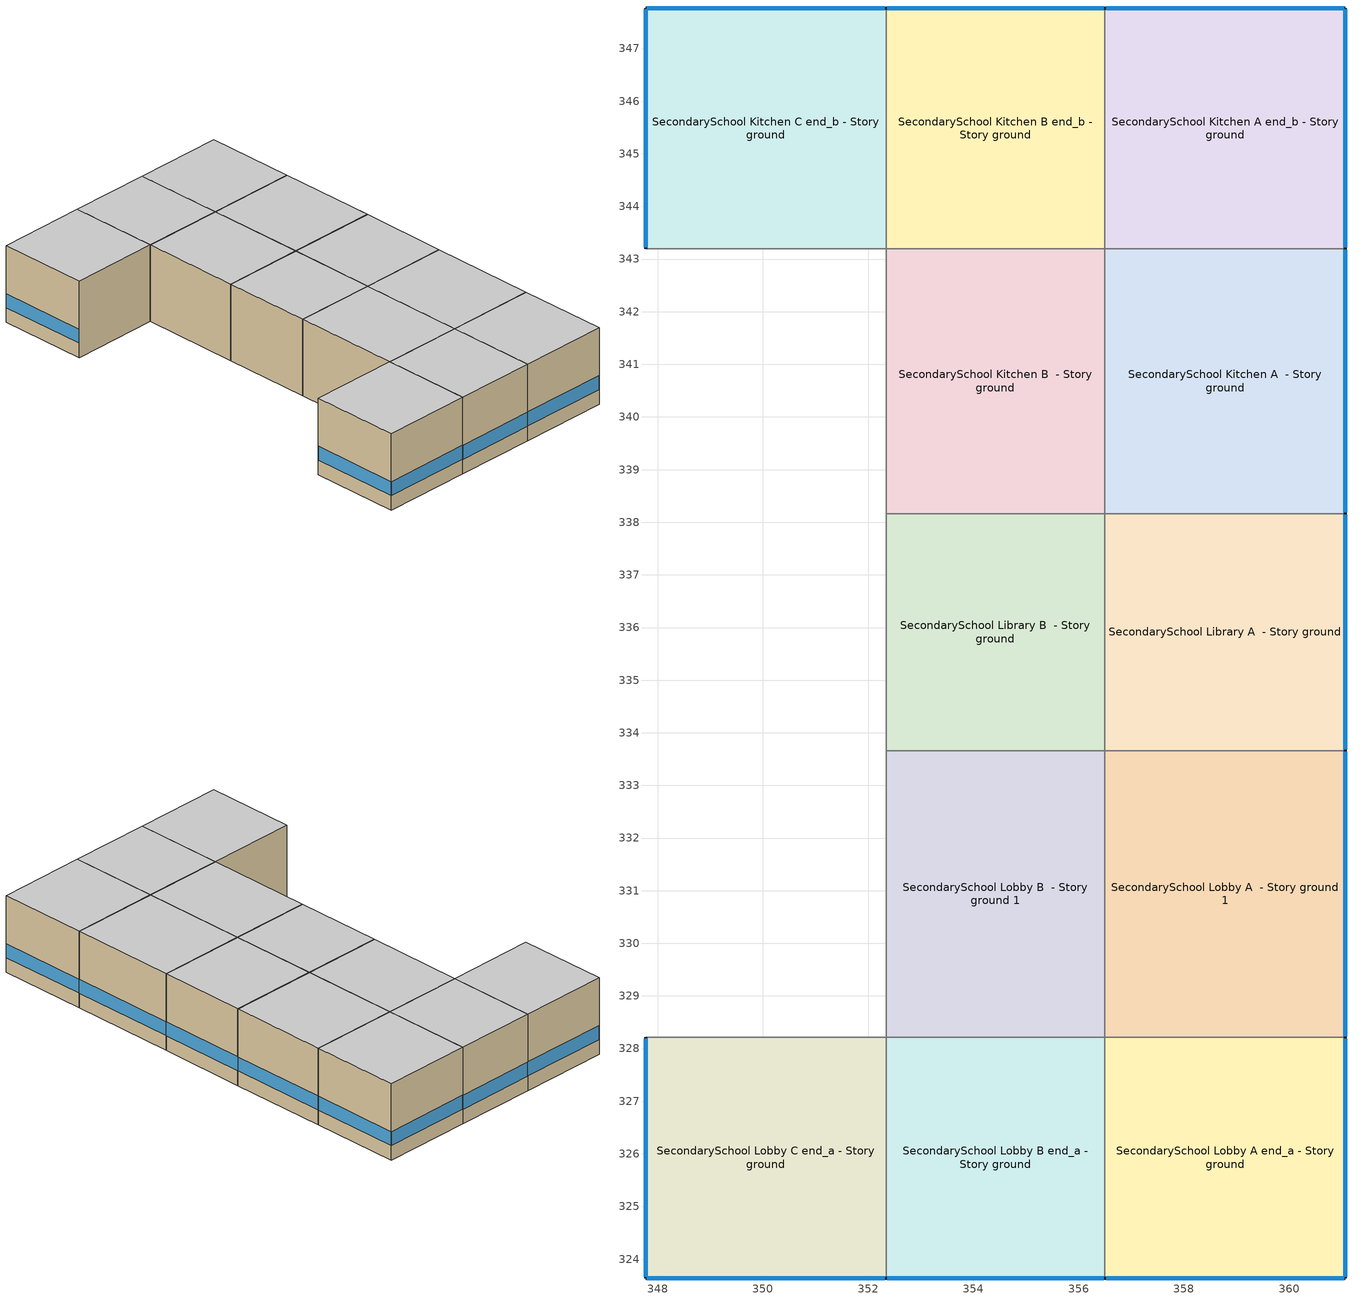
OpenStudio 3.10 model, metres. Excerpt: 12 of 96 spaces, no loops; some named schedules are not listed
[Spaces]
SecondarySchool Lobby A end_a - Story ground
 floor ground (Foundation F 1.26W/m*K Perim 9.14m Area 20.9m2): 361.07,323.64 356.5,323.64 356.5,328.21 361.07,328.21 z0
 wall outside (SecondarySchool Lobby A end_a - Story ground Wall 3 c tbd): 356.5,323.64 361.07,323.64 z0:3.96
 wall outside (SecondarySchool Lobby A end_a - Story ground Wall 2 c tbd): 361.07,323.64 361.07,328.21 z0:3.96
 wall to SecondarySchool Lobby B end_a - Story ground: 356.5,328.21 356.5,323.64 z0:3.96
 wall to SecondarySchool Lobby A  - Story ground 1: 361.07,328.21 356.5,328.21 z0:3.96
 window (Window U-0.56 SHGC 0.39): 361.07,323.67 361.07,328.19 / 356.52,323.64 361.04,323.64 z0.76:1.48
 ceiling adiabatic (Typical Interior Ceiling): 361.07,328.21 356.5,328.21 356.5,323.64 361.07,323.64 z3.96
SecondarySchool Lobby B end_a - Story ground
 floor ground (Foundation F 1.26W/m*K Perim 4.15m Area 19.0m2): 356.5,323.64 352.34,323.64 352.34,328.21 356.5,328.21 z0
 wall outside (SecondarySchool Lobby B end_a - Story ground Wall 4 c tbd): 352.34,323.64 356.5,323.64 z0:3.96
 wall to SecondarySchool Lobby C end_a - Story ground: 352.34,328.21 352.34,323.64 z0:3.96
 wall to SecondarySchool Lobby B  - Story ground 1: 356.5,328.21 352.34,328.21 z0:3.96
 window (Window U-0.56 SHGC 0.39): 352.37,323.64 356.47,323.64 z0.76:1.48
 ceiling adiabatic (Typical Interior Ceiling): 356.5,328.21 352.34,328.21 352.34,323.64 356.5,323.64 z3.96
SecondarySchool Lobby C end_a - Story ground
 floor ground (Foundation F 1.26W/m*K Perim 9.14m Area 20.9m2): 352.34,323.64 347.77,323.64 347.77,328.21 352.34,328.21 z0
 wall outside (SecondarySchool Lobby C end_a - Story ground Wall 1 c tbd): 347.77,323.64 352.34,323.64 z0:3.96
 wall outside (SecondarySchool Lobby C end_a - Story ground Wall 2 c tbd): 347.77,328.21 347.77,323.64 z0:3.96
 wall to SecondarySchool Lobby C  - Story ground 1: 352.34,328.21 347.77,328.21 z0:3.96
 window (Window U-0.56 SHGC 0.39): 347.8,323.64 352.32,323.64 / 347.77,328.19 347.77,323.67 z0.76:1.48
 ceiling adiabatic (Typical Interior Ceiling): 352.34,328.21 347.77,328.21 347.77,323.64 352.34,323.64 z3.96
SecondarySchool Lobby A  - Story ground 1
 floor ground (Foundation F 1.26W/m*K Perim 5.45m Area 24.91m2): 361.07,328.21 356.5,328.21 356.5,333.66 361.07,333.66 z0
 wall outside (SecondarySchool Lobby A  - Story ground 1 Wall 3 c tbd): 361.07,328.21 361.07,333.66 z0:3.96
 wall to SecondarySchool Lobby B  - Story ground 1: 356.5,333.66 356.5,328.21 z0:3.96
 wall to SecondarySchool Library A  - Story ground: 361.07,333.66 356.5,333.66 z0:3.96
 window (Window U-0.56 SHGC 0.39): 361.07,328.24 361.07,333.64 z0.76:1.48
 ceiling adiabatic (Typical Interior Ceiling): 361.07,333.66 356.5,333.66 356.5,328.21 361.07,328.21 z3.96
SecondarySchool Lobby B  - Story ground 1
 floor ground (Foundation F 1.26W/m*K Perim 0.0m Area 22.64m2): 356.5,328.21 352.34,328.21 352.34,333.66 356.5,333.66 z0
 wall to SecondarySchool Lobby C  - Story ground 1: 352.34,333.66 352.34,328.21 z0:3.96
 wall to SecondarySchool Library B  - Story ground: 356.5,333.66 352.34,333.66 z0:3.96
 ceiling adiabatic (Typical Interior Ceiling): 356.5,333.66 352.34,333.66 352.34,328.21 356.5,328.21 z3.96
SecondarySchool Library A  - Story ground
 floor ground (Foundation F 1.26W/m*K Perim 4.5m Area 20.59m2): 361.07,333.66 356.5,333.66 356.5,338.16 361.07,338.16 z0
 wall outside (SecondarySchool Library A  - Story ground Wall 3 c tbd): 361.07,333.66 361.07,338.16 z0:3.96
 wall to SecondarySchool Library B  - Story ground: 356.5,338.16 356.5,333.66 z0:3.96
 wall to SecondarySchool Kitchen A  - Story ground: 361.07,338.16 356.5,338.16 z0:3.96
 window (Window U-0.56 SHGC 0.39): 361.07,333.69 361.07,338.14 z0.76:1.48
 ceiling adiabatic (Typical Interior Ceiling): 361.07,338.16 356.5,338.16 356.5,333.66 361.07,333.66 z3.96
SecondarySchool Library B  - Story ground
 floor ground (Foundation F 1.26W/m*K Perim 0.0m Area 18.71m2): 356.5,333.66 352.34,333.66 352.34,338.16 356.5,338.16 z0
 wall to SecondarySchool Library C  - Story ground: 352.34,338.16 352.34,333.66 z0:3.96
 wall to SecondarySchool Kitchen B  - Story ground: 356.5,338.16 352.34,338.16 z0:3.96
 ceiling adiabatic (Typical Interior Ceiling): 356.5,338.16 352.34,338.16 352.34,333.66 356.5,333.66 z3.96
SecondarySchool Kitchen A  - Story ground
 floor ground (Foundation F 1.26W/m*K Perim 5.03m Area 23.01m2): 361.07,338.16 356.5,338.16 356.5,343.2 361.07,343.2 z0
 wall outside (SecondarySchool Kitchen A  - Story ground Wall 3 c tbd): 361.07,338.16 361.07,343.2 z0:3.96
 wall to SecondarySchool Kitchen B  - Story ground: 356.5,343.2 356.5,338.16 z0:3.96
 wall to SecondarySchool Kitchen A end_b - Story ground: 361.07,343.2 356.5,343.2 z0:3.96
 window (Window U-0.56 SHGC 0.39): 361.07,338.19 361.07,343.17 z0.76:1.48
 ceiling adiabatic (Typical Interior Ceiling): 361.07,343.2 356.5,343.2 356.5,338.16 361.07,338.16 z3.96
SecondarySchool Kitchen B  - Story ground
 floor ground (Foundation F 1.26W/m*K Perim 0.0m Area 20.91m2): 356.5,338.16 352.34,338.16 352.34,343.2 356.5,343.2 z0
 wall to SecondarySchool Kitchen C  - Story ground: 352.34,343.2 352.34,338.16 z0:3.96
 wall to SecondarySchool Kitchen B end_b - Story ground: 356.5,343.2 352.34,343.2 z0:3.96
 ceiling adiabatic (Typical Interior Ceiling): 356.5,343.2 352.34,343.2 352.34,338.16 356.5,338.16 z3.96
SecondarySchool Kitchen A end_b - Story ground
 floor ground (Foundation F 1.26W/m*K Perim 9.14m Area 20.9m2): 361.07,343.2 356.5,343.2 356.5,347.77 361.07,347.77 z0
 wall outside (SecondarySchool Kitchen A end_b - Story ground Wall 2 c tbd): 361.07,347.77 356.5,347.77 z0:3.96
 wall outside (SecondarySchool Kitchen A end_b - Story ground Wall 1 c tbd): 361.07,343.2 361.07,347.77 z0:3.96
 wall to SecondarySchool Kitchen B end_b - Story ground: 356.5,347.77 356.5,343.2 z0:3.96
 window (Window U-0.56 SHGC 0.39): 361.07,343.22 361.07,347.74 / 361.04,347.77 356.52,347.77 z0.76:1.48
 ceiling adiabatic (Typical Interior Ceiling): 361.07,347.77 356.5,347.77 356.5,343.2 361.07,343.2 z3.96
SecondarySchool Kitchen B end_b - Story ground
 floor ground (Foundation F 1.26W/m*K Perim 4.15m Area 19.0m2): 356.5,343.2 352.34,343.2 352.34,347.77 356.5,347.77 z0
 wall outside (SecondarySchool Kitchen B end_b - Story ground Wall 4 c tbd): 356.5,347.77 352.34,347.77 z0:3.96
 wall to SecondarySchool Kitchen C end_b - Story ground: 352.34,347.77 352.34,343.2 z0:3.96
 window (Window U-0.56 SHGC 0.39): 356.47,347.77 352.37,347.77 z0.76:1.48
 ceiling adiabatic (Typical Interior Ceiling): 356.5,347.77 352.34,347.77 352.34,343.2 356.5,343.2 z3.96
SecondarySchool Kitchen C end_b - Story ground
 floor ground (Foundation F 1.26W/m*K Perim 9.14m Area 20.9m2): 352.34,343.2 347.77,343.2 347.77,347.77 352.34,347.77 z0
 wall outside (SecondarySchool Kitchen C end_b - Story ground Wall 1 c tbd): 347.77,347.77 347.77,343.2 z0:3.96
 wall outside (SecondarySchool Kitchen C end_b - Story ground Wall 4 c tbd): 352.34,347.77 347.77,347.77 z0:3.96
 wall to SecondarySchool Kitchen C  - Story ground: 347.77,343.2 352.34,343.2 z0:3.96
 window (Window U-0.56 SHGC 0.39): 347.77,347.74 347.77,343.22 / 352.32,347.77 347.8,347.77 z0.76:1.48
 ceiling adiabatic (Typical Interior Ceiling): 352.34,347.77 347.77,347.77 347.77,343.2 352.34,343.2 z3.96
[Building]
ComStock DOE Ref 1980-2004|SecondarySchool: North Axis {deg}=180; Default Construction Set=ComStock DOE Ref 1980-2004 - SecSchl - ASHRAE 169-2013-4C; Default Schedule Set=Building Default Schedule Set; Standards Building Type=SecondarySchool
[Site]
Medford Jackson Cou_OR_USA: Latitude {deg}=42.39; Longitude {deg}=-122.87; Time Zone {hr}=-8; Elevation {m}=405; Terrain=City
[Site:WaterMainsTemperature]
Calculation Method=Correlation; Annual Average Outdoor Air Temperature {C}=13.1983; Maximum Difference In Monthly Average Outdoor Air Temperatures {deltaC}=21.62
[SizingPeriod:DesignDay] Barometric Pressure {Pa}=96553; Rain Indicator=No; Snow Indicator=No; Day of Month=21; Daylight Saving Time Indicator=No; Humidity Condition Type=Wetbulb; Dry-Bulb Temperature Range Modifier Type=DefaultMultipliers
Name | Maximum Dry-Bulb Temperature {C} | Daily Dry-Bulb Temperature Range {deltaC} | Wind Speed {m/s} | Wind Direction {deg} | Month | Day Type | Wetbulb or DewPoint at Maximum Dry-Bulb {C} | Solar Model Indicator | ASHRAE Clear Sky Optical Depth for Beam Irradiance | ASHRAE Clear Sky Optical Depth for Diffuse Irradiance | Sky Clearness
Medford Jackson Cou Ann Clg .4% Condns DB=>MWB 1 | 37.3 | 17.8 | 3.9 | 290 | 7 | SummerDesignDay | 19.4 | ASHRAETau | 0.333 | 2.501
Medford Jackson Cou Ann Clg .4% Condns WB=>MDB 1 | 34.6 | 17.8 | 3.9 | 290 | 7 | SummerDesignDay | 20.5 | ASHRAETau | 0.333 | 2.501
Medford Jackson Cou Ann Htg 99.6% Condns DB 1 | -5 | 0 | 0.9 | 0 | 12 | WinterDesignDay | -5 | ASHRAEClearSky |  |  | 0
Medford Jackson Cou August .4% Condns DB=>MCWB 1 | 39.7 | 18.1 | 3.9 | 290 | 8 | SummerDesignDay | 20.1 | ASHRAETau | 0.338 | 2.534
[ClimateZones]
Climate Zone Institution Name 1=ASHRAE; Climate Zone Document Name 1=ANSI/ASHRAE Standard 169; Climate Zone Document Year 1=2006; Climate Zone Value 1=ASHRAE 169-2013-4C
[Site:GroundTemperature:FCfactorMethod]
January Ground Temperature {C}=13.14; February Ground Temperature {C}=7.26; March Ground Temperature {C}=3.78; April Ground Temperature {C}=6.1; May Ground Temperature {C}=4.73; June Ground Temperature {C}=7.82; July Ground Temperature {C}=11.61; August Ground Temperature {C}=17.15; September Ground Temperature {C}=19.69; October Ground Temperature {C}=25.4; November Ground Temperature {C}=23.49; December Ground Temperature {C}=18.21
[Construction:FfactorGroundFloor] F-Factor {W/m-K}=1.26344
Name | Area {m2} | PerimeterExposed {m}
Foundation F 1.26W/m*K Perim 9.14m Area 20.9m2 | 20.9032 | 9.144
Foundation F 1.26W/m*K Perim 4.5m Area 20.59m2 | 20.5876 | 4.50297
Foundation F 1.26W/m*K Perim 4.15m Area 19.0m2 | 18.9963 | 4.15492
Foundation F 1.26W/m*K Perim 0.0m Area 20.91m2 | 20.9135 | 0
Foundation F 1.26W/m*K Perim 0.0m Area 22.64m2 | 22.6368 | 0
Foundation F 1.26W/m*K Perim 0.0m Area 18.71m2 | 18.7095 | 0
Foundation F 1.26W/m*K Perim 5.03m Area 23.01m2 | 23.0128 | 5.03341
Foundation F 1.26W/m*K Perim 5.45m Area 24.91m2 | 24.9091 | 5.44819
[DefaultConstructionSet]
ComStock DOE Ref 1980-2004 - SecSchl - ASHRAE 169-2013-4C: Default Exterior Surface Constructions=Default Surface Constructions 1; Default Interior Surface Constructions=Default Surface Constructions 2; Default Ground Contact Surface Constructions=Default Surface Constructions 3; Default Exterior SubSurface Constructions=Default Sub Surface Constructions 1; Default Interior SubSurface Constructions=Default Sub Surface Constructions 2; Interior Partition Construction=Typical Interior Partition
[DefaultSurfaceConstructions]
Name | Floor Construction | Wall Construction | Roof Ceiling Construction
Default Surface Constructions 1 | Typical Insulated Exterior Mass Floor | Typical Insulated Exterior Mass Wall R-10.0 | Typical IEAD Roof R-15.63
Default Surface Constructions 2 | Typical Interior Floor | Typical Interior Wall | Typical Interior Ceiling
Default Surface Constructions 3 | Typical Insulated Carpeted 6in Slab Floor | Typical Insulated Basement Mass Wall R-9.01
[Construction]
Typical Insulated Exterior Mass Floor: Typical Insulation R-8.69, 4 in. Normalweight Concrete Floor, Typical Carpet Pad
Typical IEAD Roof R-15.63: Roof Membrane, Typical Insulation R-14.51, Metal Roof Surface
Typical Interior Floor: 100mm Normalweight concrete floor, CP02 CARPET PAD
Typical Interior Wall: G01 13mm gypsum board, G01 13mm gypsum board
Typical Interior Ceiling: CP02 CARPET PAD, 100mm Normalweight concrete floor
Typical Insulated Carpeted 6in Slab Floor: 6 in. Normalweight Concrete Floor, Typical Carpet Pad
Typical Insulated Basement Mass Wall R-9.01: Typical Insulation R-7.46, 8 in. Concrete Block Basement Wall
U 0.72 SHGC 0.39 Simple Glazing: U 0.72 SHGC 0.39 Simple Glazing
Typical Insulated Metal Door: F08 Metal surface, Typical Insulation R-7.61
U 0.88 SHGC 0.16 Sgl Ref-A-L Clr 6mm: REF A CLEAR LO 6MM
Typical Overhead Door: Typical Insulation R-7.61
Typical Interior Window: Clear 3mm
Typical Interior Door; Typical Interior Partition: G05 25mm wood
Typical Insulated Exterior Mass Wall R-10.0: 1IN Stucco, 8IN CONCRETE HW RefBldg, Typical Insulation R-7.61, 1/2IN Gypsum
InteriorFurnishings: Std Wood 6inch
Window U-0.56 SHGC 0.39: Simple Glazing Double - LowE - Clear - Aluminum
SecondarySchool Kitchen A  - Story ground Wall 3 c tbd: 1IN Stucco, 8IN CONCRETE HW RefBldg, SecondarySchool Kitchen A  - Story ground Wall 3 m tbd, 1/2IN Gypsum
SecondarySchool Kitchen A end_b - Story ground Wall 1 c tbd: 1IN Stucco, 8IN CONCRETE HW RefBldg, SecondarySchool Kitchen A end_b - Story ground Wall 1 m tbd, 1/2IN Gypsum
SecondarySchool Kitchen A end_b - Story ground Wall 2 c tbd: 1IN Stucco, 8IN CONCRETE HW RefBldg, SecondarySchool Kitchen A end_b - Story ground Wall 2 m tbd, 1/2IN Gypsum
SecondarySchool Kitchen B end_b - Story ground Wall 4 c tbd: 1IN Stucco, 8IN CONCRETE HW RefBldg, SecondarySchool Kitchen B end_b - Story ground Wall 4 m tbd, 1/2IN Gypsum
SecondarySchool Kitchen C end_b - Story ground Wall 1 c tbd: 1IN Stucco, 8IN CONCRETE HW RefBldg, SecondarySchool Kitchen C end_b - Story ground Wall 1 m tbd, 1/2IN Gypsum
SecondarySchool Kitchen C end_b - Story ground Wall 4 c tbd: 1IN Stucco, 8IN CONCRETE HW RefBldg, SecondarySchool Kitchen C end_b - Story ground Wall 4 m tbd, 1/2IN Gypsum
SecondarySchool Library A  - Story ground Wall 3 c tbd: 1IN Stucco, 8IN CONCRETE HW RefBldg, SecondarySchool Library A  - Story ground Wall 3 m tbd, 1/2IN Gypsum
SecondarySchool Lobby A  - Story ground 1 Wall 3 c tbd: 1IN Stucco, 8IN CONCRETE HW RefBldg, SecondarySchool Lobby A  - Story ground 1 Wall 3 m tbd, 1/2IN Gypsum
SecondarySchool Lobby A end_a - Story ground Wall 2 c tbd: 1IN Stucco, 8IN CONCRETE HW RefBldg, SecondarySchool Lobby A end_a - Story ground Wall 2 m tbd, 1/2IN Gypsum
SecondarySchool Lobby A end_a - Story ground Wall 3 c tbd: 1IN Stucco, 8IN CONCRETE HW RefBldg, SecondarySchool Lobby A end_a - Story ground Wall 3 m tbd, 1/2IN Gypsum
SecondarySchool Lobby B end_a - Story ground Wall 4 c tbd: 1IN Stucco, 8IN CONCRETE HW RefBldg, SecondarySchool Lobby B end_a - Story ground Wall 4 m tbd, 1/2IN Gypsum
SecondarySchool Lobby C end_a - Story ground Wall 1 c tbd: 1IN Stucco, 8IN CONCRETE HW RefBldg, SecondarySchool Lobby C end_a - Story ground Wall 1 m tbd, 1/2IN Gypsum
SecondarySchool Lobby C end_a - Story ground Wall 2 c tbd: 1IN Stucco, 8IN CONCRETE HW RefBldg, SecondarySchool Lobby C end_a - Story ground Wall 2 m tbd, 1/2IN Gypsum
[Material:NoMass] Roughness=Smooth; Thermal Absorptance=0.9; Solar Absorptance=0.7
Name | Thermal Resistance {m2-K/W} | Visible Absorptance
Typical Insulation R-8.69 | 1.53052 | 0.7
Typical Carpet Pad; CP02 CARPET PAD | 0.21648 | 0.8
Typical Insulation R-14.51 | 2.55496 | 0.7
Typical Insulation R-7.46 | 1.31358 | 0.7
Typical Insulation R-7.61 | 1.34047 | 0.7
SecondarySchool Kitchen A  - Story ground Wall 3 m tbd | 1.02809 | 0.7
SecondarySchool Kitchen A end_b - Story ground Wall 1 m tbd; SecondarySchool Kitchen A end_b - Story ground Wall 2 m tbd; SecondarySchool Kitchen C end_b - Story ground Wall 1 m tbd; SecondarySchool Kitchen C end_b - Story ground Wall 4 m tbd; SecondarySchool Lobby A end_a - Story ground Wall 2 m tbd; SecondarySchool Lobby A end_a - Story ground Wall 3 m tbd; SecondarySchool Lobby C end_a - Story ground Wall 1 m tbd; SecondarySchool Lobby C end_a - Story ground Wall 2 m tbd | 1.02522 | 0.7
SecondarySchool Kitchen B end_b - Story ground Wall 4 m tbd; SecondarySchool Lobby B end_a - Story ground Wall 4 m tbd | 1.0221 | 0.7
SecondarySchool Library A  - Story ground Wall 3 m tbd | 1.02475 | 0.7
SecondarySchool Lobby A  - Story ground 1 Wall 3 m tbd | 1.03026 | 0.7
[Material] Thermal Absorptance=0.9
Name | Roughness | Thickness {m} | Conductivity {W/m-K} | Density {kg/m3} | Specific Heat {J/kg-K} | Solar Absorptance | Visible Absorptance
4 in. Normalweight Concrete Floor | MediumRough | 0.1016 | 2.31 | 2322 | 832 | 0.7 | 0.7
Roof Membrane | VeryRough | 0.0095 | 0.16 | 1121.29 | 1460 | 0.7 | 0.7
Metal Roof Surface; F08 Metal surface | Smooth | 0.0008 | 45.28 | 7824 | 500 | 0.7 | 0.7
100mm Normalweight concrete floor | MediumRough | 0.1016 | 2.31045 | 2322 | 832.557 | 0.7 | 0.7
G01 13mm gypsum board | Smooth | 0.0127 | 0.160031 | 800.001 | 1090.73 | 0.7 | 0.5
6 in. Normalweight Concrete Floor | MediumRough | 0.1524 | 2.31 | 2322 | 832 | 0.7 | 0.7
8 in. Concrete Block Basement Wall | MediumRough | 0.2032 | 1.326 | 1842 | 912 | 0.7 | 0.7
G05 25mm wood | MediumSmooth | 0.0254 | 0.15 | 608 | 1630 | 0.5 | 0.5
1IN Stucco | Smooth | 0.0253 | 0.6918 | 1858 | 837 | 0.7 | 0.92
8IN CONCRETE HW RefBldg | Rough | 0.2032 | 1.311 | 2240 | 836.8 | 0.7 | 0.7
1/2IN Gypsum | Smooth | 0.0127 | 0.16 | 784.9 | 830 | 0.4 | 0.4
Std Wood 6inch | MediumSmooth | 0.15 | 0.12 | 540 | 1210 | 0.7 | 0.7
[DefaultSubSurfaceConstructions]
Name | Fixed Window Construction | Operable Window Construction | Door Construction | Glass Door Construction | Overhead Door Construction | Tubular Daylight Dome Construction | Tubular Daylight Diffuser Construction
Default Sub Surface Constructions 1 | U 0.72 SHGC 0.39 Simple Glazing | U 0.72 SHGC 0.39 Simple Glazing | Typical Insulated Metal Door | U 0.88 SHGC 0.16 Sgl Ref-A-L Clr 6mm | Typical Overhead Door | Typical Interior Window | Typical Interior Window
Default Sub Surface Constructions 2 | Typical Interior Window | Typical Interior Window | Typical Interior Door
[WindowMaterial:SimpleGlazingSystem]
Name | U-Factor {W/m2-K} | Solar Heat Gain Coefficient | Visible Transmittance
U 0.72 SHGC 0.39 Simple Glazing | 4.08835 | 0.39 | 0.81
Simple Glazing Double - LowE - Clear - Aluminum | 3.17415 | 0.386 | 0.591
[WindowMaterial:Glazing] Optical Data Type=SpectralAverage; Infrared Transmittance at Normal Incidence=0; Front Side Infrared Hemispherical Emissivity=0.84; Conductivity {W/m-K}=0.9; Dirt Correction Factor for Solar and Visible Transmittance=1; Solar Diffusing=No
Name | Thickness {m} | Solar Transmittance at Normal Incidence | Front Side Solar Reflectance at Normal Incidence | Back Side Solar Reflectance at Normal Incidence | Visible Transmittance at Normal Incidence | Front Side Visible Reflectance at Normal Incidence | Back Side Visible Reflectance at Normal Incidence | Back Side Infrared Hemispherical Emissivity
REF A CLEAR LO 6MM | 0.006 | 0.066 | 0.341 | 0.493 | 0.08 | 0.41 | 0.37 | 0.4
Clear 3mm | 0.003 | 0.837 | 0.075 | 0.075 | 0.898 | 0.081 | 0.081 | 0.84
[SpaceType] Standards Building Type=SecondarySchool
Name | Default Schedule Set | Design Specification Outdoor Air Object | Standards Space Type
SecondarySchool Kitchen - ComStock DOE Ref 1980-2004 | SecondarySchool Kitchen Schedule Set | SecondarySchool Kitchen Ventilation | Kitchen
SecondarySchool Lobby - ComStock DOE Ref 1980-2004 | SecondarySchool Lobby Schedule Set | SecondarySchool Lobby Ventilation | Lobby
SecondarySchool Library - ComStock DOE Ref 1980-2004 | SecondarySchool Library Schedule Set | SecondarySchool Library Ventilation | Library
[BuildingStory]
Story ground: Nominal Z Coordinate {m}=0; Nominal Floor to Floor Height {m}=3.9624
[Space] Building Story=Story ground
Name | Space Type | Thermal Zone
SecondarySchool Lobby A end_a - Story ground | SecondarySchool Lobby - ComStock DOE Ref 1980-2004 | Zone SecondarySchool Lobby A end_a - Story ground
SecondarySchool Lobby B end_a - Story ground | SecondarySchool Lobby - ComStock DOE Ref 1980-2004 | Zone SecondarySchool Lobby B end_a - Story ground
SecondarySchool Lobby C end_a - Story ground | SecondarySchool Lobby - ComStock DOE Ref 1980-2004 | Zone SecondarySchool Lobby C end_a - Story ground
SecondarySchool Lobby A  - Story ground 1 | SecondarySchool Lobby - ComStock DOE Ref 1980-2004 | Zone SecondarySchool Lobby A  - Story ground 1
SecondarySchool Lobby B  - Story ground 1 | SecondarySchool Lobby - ComStock DOE Ref 1980-2004 | Zone SecondarySchool Lobby B  - Story ground 1
SecondarySchool Library A  - Story ground | SecondarySchool Library - ComStock DOE Ref 1980-2004 | Zone SecondarySchool Library A  - Story ground
SecondarySchool Library B  - Story ground | SecondarySchool Library - ComStock DOE Ref 1980-2004 | Zone SecondarySchool Library B  - Story ground
SecondarySchool Kitchen A  - Story ground | SecondarySchool Kitchen - ComStock DOE Ref 1980-2004 | Zone SecondarySchool Kitchen A  - Story ground
SecondarySchool Kitchen B  - Story ground | SecondarySchool Kitchen - ComStock DOE Ref 1980-2004 | Zone SecondarySchool Kitchen B  - Story ground
SecondarySchool Kitchen A end_b - Story ground | SecondarySchool Kitchen - ComStock DOE Ref 1980-2004 | Zone SecondarySchool Kitchen A end_b - Story ground
SecondarySchool Kitchen B end_b - Story ground | SecondarySchool Kitchen - ComStock DOE Ref 1980-2004 | Zone SecondarySchool Kitchen B end_b - Story ground
SecondarySchool Kitchen C end_b - Story ground | SecondarySchool Kitchen - ComStock DOE Ref 1980-2004 | Zone SecondarySchool Kitchen C end_b - Story ground
[ThermalZone] Multiplier=1; Use Ideal Air Loads=No
Name | Thermostat
Zone SecondarySchool Lobby A end_a - Story ground | SecondarySchool Lobby - ComStock DOE Ref 1980-2004 Thermostat 3
Zone SecondarySchool Lobby B end_a - Story ground | SecondarySchool Lobby - ComStock DOE Ref 1980-2004 Thermostat 7
Zone SecondarySchool Lobby C end_a - Story ground | SecondarySchool Lobby - ComStock DOE Ref 1980-2004 Thermostat 11
Zone SecondarySchool Lobby A  - Story ground 1 | SecondarySchool Lobby - ComStock DOE Ref 1980-2004 Thermostat 1
Zone SecondarySchool Lobby B  - Story ground 1 | SecondarySchool Lobby - ComStock DOE Ref 1980-2004 Thermostat 5
Zone SecondarySchool Library A  - Story ground | SecondarySchool Library - ComStock DOE Ref 1980-2004 Thermostat
Zone SecondarySchool Library B  - Story ground | SecondarySchool Library - ComStock DOE Ref 1980-2004 Thermostat 2
Zone SecondarySchool Kitchen A  - Story ground | SecondarySchool Kitchen - ComStock DOE Ref 1980-2004 Thermostat
Zone SecondarySchool Kitchen B  - Story ground | SecondarySchool Kitchen - ComStock DOE Ref 1980-2004 Thermostat 2
Zone SecondarySchool Kitchen A end_b - Story ground | SecondarySchool Kitchen - ComStock DOE Ref 1980-2004 Thermostat 1
Zone SecondarySchool Kitchen B end_b - Story ground | SecondarySchool Kitchen - ComStock DOE Ref 1980-2004 Thermostat 3
Zone SecondarySchool Kitchen C end_b - Story ground | SecondarySchool Kitchen - ComStock DOE Ref 1980-2004 Thermostat 5
[People:Definition] Number of People Calculation Method=People/Area; Fraction Radiant=0.3
Name | People per Space Floor Area {person/m2}
SecondarySchool Kitchen People Definition | 0.166625
SecondarySchool Library People Definition | 0.229702
[People] Work Efficiency Schedule=Work Efficiency Schedule; Clothing Insulation Schedule=Clothing Schedule; Air Velocity Schedule=Air Velocity Schedule; Multiplier=1
Name | People Definition | Space or SpaceType
SecondarySchool Kitchen People | SecondarySchool Kitchen People Definition | SecondarySchool Kitchen - ComStock DOE Ref 1980-2004
SecondarySchool Library People | SecondarySchool Library People Definition | SecondarySchool Library - ComStock DOE Ref 1980-2004
[Lights:Definition] Design Level Calculation Method=Watts/Area; Fraction Visible=0.2; Return Air Fraction=0
Name | Watts per Space Floor Area {W/m2} | Fraction Radiant
SecondarySchool Library - ComStock DOE Ref 1980-2004 General Lights Definition | 5.64414 | 0.31
SecondarySchool Library - ComStock DOE Ref 1980-2004 Task Lights Definition | 11.0968 | 0.125
SecondarySchool Lobby - ComStock DOE Ref 1980-2004 General Lights Definition | 1.92838 | 0.31
SecondarySchool Lobby - ComStock DOE Ref 1980-2004 Task Lights Definition | 1.01438 | 0.125
SecondarySchool Lobby - ComStock DOE Ref 1980-2004 Wall Wash Lights Definition | 1.81461 | 0.125
SecondarySchool Kitchen - ComStock DOE Ref 1980-2004 General Lights Definition | 7.18292 | 0.31
SecondarySchool Kitchen - ComStock DOE Ref 1980-2004 Task Lights Definition | 8.69031 | 0.125
[ElectricEquipment:Definition]
Name | Design Level Calculation Method | Watts per Space Floor Area {W/m2} | Fraction Latent | Fraction Radiant | Fraction Lost | Design Level {W}
misc_electric_kitchen_equipment_definition | Watts/Area | 3.83774 | 0.25 | 0.3 | 0.2
SecondarySchool Library Elec Equip Definition; SecondarySchool Lobby Elec Equip Definition | Watts/Area | 0.687635 | 0 | 0.5 | 0
electric_griddle_equipment_definition_bldg_quantity=2.0 | EquipmentLevel |  | 0.1 | 0.39 | 0.41 | 34232
electric_fryer_equipment_definition_bldg_quantity=2.0 | EquipmentLevel |  | 0.1 | 0.36 | 0.44 | 28018
electric_oven_equipment_definition_bldg_quantity=4.0 | EquipmentLevel |  | 0.1 | 0.22 | 0.58 | 48416
electric_steamer_equipment_definition_bldg_quantity=2.0 | EquipmentLevel |  | 0.1 | 0.1 | 0.7 | 53928
[ElectricEquipment]
Name | Electric Equipment Definition | Space or SpaceType | Schedule | Multiplier
misc_electric_kitchen_equipment | misc_electric_kitchen_equipment_definition | SecondarySchool Kitchen - ComStock DOE Ref 1980-2004 | Education_School BLDG_EQUIP_EndUseData BPR Adjusted
SecondarySchool Library Elec Equip | SecondarySchool Library Elec Equip Definition | SecondarySchool Library - ComStock DOE Ref 1980-2004 | Education_School BLDG_EQUIP_EndUseData BPR Adjusted
SecondarySchool Lobby Elec Equip | SecondarySchool Lobby Elec Equip Definition | SecondarySchool Lobby - ComStock DOE Ref 1980-2004 | Education_School BLDG_EQUIP_EndUseData BPR Adjusted
electric_griddle_equipment_bldg_quantity=2.0 | electric_griddle_equipment_definition_bldg_quantity=2.0 | SecondarySchool Kitchen - ComStock DOE Ref 1980-2004 | SecondarySchool Kitchen Gas | 0.166667
electric_fryer_equipment_bldg_quantity=2.0 | electric_fryer_equipment_definition_bldg_quantity=2.0 | SecondarySchool Kitchen - ComStock DOE Ref 1980-2004 | SecondarySchool Kitchen Gas | 0.166667
electric_oven_equipment_bldg_quantity=4.0 | electric_oven_equipment_definition_bldg_quantity=4.0 | SecondarySchool Kitchen - ComStock DOE Ref 1980-2004 | SecondarySchool Kitchen Gas | 0.166667
electric_steamer_equipment_bldg_quantity=2.0 | electric_steamer_equipment_definition_bldg_quantity=2.0 | SecondarySchool Kitchen - ComStock DOE Ref 1980-2004 | SecondarySchool Kitchen Gas | 0.166667
[DesignSpecification:OutdoorAir] Outdoor Air Method=Sum
Name | Outdoor Air Flow per Floor Area {m3/s-m2} | Outdoor Air Flow per Person {m3/s-person}
SecondarySchool Kitchen Ventilation | 0.0023876
SecondarySchool Library Ventilation |  | 0.00799951
SecondarySchool Lobby Ventilation | 0.000508
[DefaultScheduleSet]
Name | Number of People Schedule | People Activity Level Schedule | Lighting Schedule | Electric Equipment Schedule | Gas Equipment Schedule | Hours of Operation Schedule
SecondarySchool Kitchen Schedule Set | SecondarySchool Bldg Occ | SecondarySchool Activity | Education_School BLDG_LIGHT_EndUseData | Education_School BLDG_EQUIP_EndUseData | SecondarySchool Kitchen Gas
SecondarySchool Library Schedule Set; SecondarySchool Lobby Schedule Set | SecondarySchool Bldg Occ | SecondarySchool Activity | Education_School BLDG_LIGHT_EndUseData | Education_School BLDG_EQUIP_EndUseData
Building Default Schedule Set |  |  |  |  |  | Building Hours of Operation NonResidential
[Exterior:Lights:Definition]
Name | Design Level {W}
Parking Areas and Drives 0.04 W/ft^2 Def (W/ft^2) | 0.041
Building Facades 0.15 W/ft^2 Def (W/ft^2) | 0.15
Main Entries 30.0 W/ft Def (W/ft) | 30
Other Doors 20.0 W/ft Def (W/ft) | 20
[Exterior:Lights] Control Option=AstronomicalClock
Name | Exterior Lights Definition | Schedule | Multiplier
Parking Areas and Drives 0.04 W/ft^2 | Parking Areas and Drives 0.04 W/ft^2 Def (W/ft^2) | Always On Discrete | 50726.4
Building Facades 0.15 W/ft^2 | Building Facades 0.15 W/ft^2 Def (W/ft^2) | Schedule Ruleset 1 | 27661.5
Main Entries 30.0 W/ft | Main Entries 30.0 W/ft Def (W/ft) | Always On Discrete | 25
Other Doors 20.0 W/ft | Other Doors 20.0 W/ft Def (W/ft) | Always On Discrete | 15.3125
[ThermostatSetpoint:DualSetpoint] Heating Setpoint Temperature Schedule=SecondarySchool HtgSetp; Cooling Setpoint Temperature Schedule=SecondarySchool ClgSetp
SecondarySchool Kitchen - ComStock DOE Ref 1980-2004 Thermostat; SecondarySchool Kitchen - ComStock DOE Ref 1980-2004 Thermostat 1; SecondarySchool Kitchen - ComStock DOE Ref 1980-2004 Thermostat 2; SecondarySchool Kitchen - ComStock DOE Ref 1980-2004 Thermostat 3; SecondarySchool Kitchen - ComStock DOE Ref 1980-2004 Thermostat 5; SecondarySchool Library - ComStock DOE Ref 1980-2004 Thermostat; SecondarySchool Library - ComStock DOE Ref 1980-2004 Thermostat 2; SecondarySchool Lobby - ComStock DOE Ref 1980-2004 Thermostat 1; SecondarySchool Lobby - ComStock DOE Ref 1980-2004 Thermostat 3; SecondarySchool Lobby - ComStock DOE Ref 1980-2004 Thermostat 5; SecondarySchool Lobby - ComStock DOE Ref 1980-2004 Thermostat 7; SecondarySchool Lobby - ComStock DOE Ref 1980-2004 Thermostat 11
[InternalMass:Definition]
Internal Mass Definition 1: Construction=InteriorFurnishings; Design Level Calculation Method=SurfaceArea/Area; Surface Area per Space Floor Area=2
[InternalMass] Internal Mass Definition=Internal Mass Definition 1; Multiplier=1
Name | Space or SpaceType
SecondarySchool Library A  - Story ground Mass | SecondarySchool Library A  - Story ground
SecondarySchool Lobby B end_a - Story ground Mass | SecondarySchool Lobby B end_a - Story ground
SecondarySchool Kitchen B  - Story ground Mass | SecondarySchool Kitchen B  - Story ground
SecondarySchool Lobby A end_a - Story ground Mass | SecondarySchool Lobby A end_a - Story ground
SecondarySchool Lobby B  - Story ground 1 Mass | SecondarySchool Lobby B  - Story ground 1
SecondarySchool Library B  - Story ground Mass | SecondarySchool Library B  - Story ground
SecondarySchool Lobby C end_a - Story ground Mass | SecondarySchool Lobby C end_a - Story ground
SecondarySchool Lobby A  - Story ground 1 Mass | SecondarySchool Lobby A  - Story ground 1
SecondarySchool Kitchen A  - Story ground Mass | SecondarySchool Kitchen A  - Story ground
SecondarySchool Kitchen A end_b - Story ground Mass | SecondarySchool Kitchen A end_b - Story ground
SecondarySchool Kitchen B end_b - Story ground Mass | SecondarySchool Kitchen B end_b - Story ground
SecondarySchool Kitchen C end_b - Story ground Mass | SecondarySchool Kitchen C end_b - Story ground
[Lights] Schedule=Education_School BLDG_LIGHT_EndUseData BPR Adjusted; Fraction Replaceable=1
Name | Lights Definition | Space or SpaceType
SecondarySchool Library - ComStock DOE Ref 1980-2004 General Lighting | SecondarySchool Library - ComStock DOE Ref 1980-2004 General Lights Definition | SecondarySchool Library - ComStock DOE Ref 1980-2004
SecondarySchool Library - ComStock DOE Ref 1980-2004 Task Lighting | SecondarySchool Library - ComStock DOE Ref 1980-2004 Task Lights Definition | SecondarySchool Library - ComStock DOE Ref 1980-2004
SecondarySchool Lobby - ComStock DOE Ref 1980-2004 General Lighting | SecondarySchool Lobby - ComStock DOE Ref 1980-2004 General Lights Definition | SecondarySchool Lobby - ComStock DOE Ref 1980-2004
SecondarySchool Lobby - ComStock DOE Ref 1980-2004 Task Lighting | SecondarySchool Lobby - ComStock DOE Ref 1980-2004 Task Lights Definition | SecondarySchool Lobby - ComStock DOE Ref 1980-2004
SecondarySchool Lobby - ComStock DOE Ref 1980-2004 Wall Wash Lighting | SecondarySchool Lobby - ComStock DOE Ref 1980-2004 Wall Wash Lights Definition | SecondarySchool Lobby - ComStock DOE Ref 1980-2004
SecondarySchool Kitchen - ComStock DOE Ref 1980-2004 General Lighting | SecondarySchool Kitchen - ComStock DOE Ref 1980-2004 General Lights Definition | SecondarySchool Kitchen - ComStock DOE Ref 1980-2004
SecondarySchool Kitchen - ComStock DOE Ref 1980-2004 Task Lighting | SecondarySchool Kitchen - ComStock DOE Ref 1980-2004 Task Lights Definition | SecondarySchool Kitchen - ComStock DOE Ref 1980-2004
[SpaceInfiltration:DesignFlowRate] Design Flow Rate Calculation Method=Flow/ExteriorArea; Flow per Exterior Surface Area {m3/s-m2}=0.000619923; Velocity Term Coefficient=0; Density Basis=Outdoor
Name | Space or SpaceType | Schedule | Constant Term Coefficient | Temperature Term Coefficient | Velocity Squared Term Coefficient
SecondarySchool Library A  - Story ground HVAC On Infiltration | SecondarySchool Library A  - Story ground | Infiltration HVAC On Schedule 1 | 0.0725 | 0.0091 | 0.0893
SecondarySchool Library A  - Story ground HVAC Off Infiltration | SecondarySchool Library A  - Story ground | Infiltration HVAC Off Schedule 1 | 0 | 0.0174 | 0.1016
SecondarySchool Lobby B end_a - Story ground HVAC On Infiltration | SecondarySchool Lobby B end_a - Story ground | Infiltration HVAC On Schedule 1 | 0.0725 | 0.0091 | 0.0893
SecondarySchool Lobby B end_a - Story ground HVAC Off Infiltration | SecondarySchool Lobby B end_a - Story ground | Infiltration HVAC Off Schedule 1 | 0 | 0.0174 | 0.1016
SecondarySchool Lobby A end_a - Story ground HVAC On Infiltration | SecondarySchool Lobby A end_a - Story ground | Infiltration HVAC On Schedule 1 | 0.0725 | 0.0091 | 0.0893
SecondarySchool Lobby A end_a - Story ground HVAC Off Infiltration | SecondarySchool Lobby A end_a - Story ground | Infiltration HVAC Off Schedule 1 | 0 | 0.0174 | 0.1016
SecondarySchool Lobby C end_a - Story ground HVAC On Infiltration | SecondarySchool Lobby C end_a - Story ground | Infiltration HVAC On Schedule 1 | 0.0725 | 0.0091 | 0.0893
SecondarySchool Lobby C end_a - Story ground HVAC Off Infiltration | SecondarySchool Lobby C end_a - Story ground | Infiltration HVAC Off Schedule 1 | 0 | 0.0174 | 0.1016
SecondarySchool Lobby A  - Story ground 1 HVAC On Infiltration | SecondarySchool Lobby A  - Story ground 1 | Infiltration HVAC On Schedule 1 | 0.0725 | 0.0091 | 0.0893
SecondarySchool Lobby A  - Story ground 1 HVAC Off Infiltration | SecondarySchool Lobby A  - Story ground 1 | Infiltration HVAC Off Schedule 1 | 0 | 0.0174 | 0.1016
SecondarySchool Kitchen A  - Story ground HVAC On Infiltration | SecondarySchool Kitchen A  - Story ground | Infiltration HVAC On Schedule 1 | 0.0725 | 0.0091 | 0.0893
SecondarySchool Kitchen A  - Story ground HVAC Off Infiltration | SecondarySchool Kitchen A  - Story ground | Infiltration HVAC Off Schedule 1 | 0 | 0.0174 | 0.1016
SecondarySchool Kitchen A end_b - Story ground HVAC On Infiltration | SecondarySchool Kitchen A end_b - Story ground | Infiltration HVAC On Schedule 1 | 0.0725 | 0.0091 | 0.0893
SecondarySchool Kitchen A end_b - Story ground HVAC Off Infiltration | SecondarySchool Kitchen A end_b - Story ground | Infiltration HVAC Off Schedule 1 | 0 | 0.0174 | 0.1016
SecondarySchool Kitchen B end_b - Story ground HVAC On Infiltration | SecondarySchool Kitchen B end_b - Story ground | Infiltration HVAC On Schedule 1 | 0.0725 | 0.0091 | 0.0893
SecondarySchool Kitchen B end_b - Story ground HVAC Off Infiltration | SecondarySchool Kitchen B end_b - Story ground | Infiltration HVAC Off Schedule 1 | 0 | 0.0174 | 0.1016
SecondarySchool Kitchen C end_b - Story ground HVAC On Infiltration | SecondarySchool Kitchen C end_b - Story ground | Infiltration HVAC On Schedule 1 | 0.0725 | 0.0091 | 0.0893
SecondarySchool Kitchen C end_b - Story ground HVAC Off Infiltration | SecondarySchool Kitchen C end_b - Story ground | Infiltration HVAC Off Schedule 1 | 0 | 0.0174 | 0.1016
[GasEquipment:Definition] Design Level Calculation Method=EquipmentLevel; Fraction Latent=0.1
Name | Design Level {W} | Fraction Radiant | Fraction Lost
gas_broiler_equipment_definition_bldg_quantity=1.0 | 28136 | 0.12 | 0.68
gas_range_equipment_definition_bldg_quantity=3.0 | 127491 | 0.11 | 0.69
[GasEquipment] Space or SpaceType=SecondarySchool Kitchen - ComStock DOE Ref 1980-2004; Schedule=SecondarySchool Kitchen Gas; Multiplier=0.166667
Name | Gas Equipment Definition
gas_broiler_equipment_bldg_quantity=1.0 | gas_broiler_equipment_definition_bldg_quantity=1.0
gas_range_equipment_bldg_quantity=3.0 | gas_range_equipment_definition_bldg_quantity=3.0
[Schedule:Ruleset]
Name | Default Day Schedule | Summer Design Day Schedule | Winter Design Day Schedule
Clothing Schedule | Clothing Schedule Default Winter Clothes
Air Velocity Schedule | Air Velocity Schedule Default
Work Efficiency Schedule | Work Efficiency Schedule Default
SecondarySchool Activity | SecondarySchool Activity Default | SecondarySchool Activity Summer Design Day | SecondarySchool Activity Winter Design Day
Education_School BLDG_LIGHT_EndUseData | Education_School BLDG_LIGHT_EndUseData Default | Education_School BLDG_LIGHT_EndUseData Summer Design Day | Education_School BLDG_LIGHT_EndUseData Winter Design Day
Education_School BLDG_EQUIP_EndUseData | Education_School BLDG_EQUIP_EndUseData Default | Education_School BLDG_EQUIP_EndUseData Summer Design Day | Education_School BLDG_EQUIP_EndUseData Winter Design Day
SecondarySchool Bldg Occ | SecondarySchool Bldg Occ Default | SecondarySchool Bldg Occ Summer Design Day | SecondarySchool Bldg Occ Winter Design Day
SecondarySchool Kitchen Gas | SecondarySchool Kitchen Gas Default | SecondarySchool Kitchen Gas Summer Design Day | SecondarySchool Kitchen Gas Winter Design Day
Schedule Ruleset 1 | Schedule Day 29
SecondarySchool HtgSetp | SecondarySchool HtgSetp Default | Schedule Day 59 | Schedule Day 60
SecondarySchool ClgSetp | SecondarySchool ClgSetp Default | Schedule Day 57 | Schedule Day 58
Building Hours of Operation NonResidential | Building Hours of Operation NonResidential Default | Building Hours of Operation NonResidential Summer Design Day | Building Hours of Operation NonResidential Winter Design Day
Education_School BLDG_LIGHT_EndUseData BPR Adjusted | Education_School BLDG_LIGHT_EndUseData Default 1 | Education_School BLDG_LIGHT_EndUseData Summer Design Day 1 | Education_School BLDG_LIGHT_EndUseData Winter Design Day 1
Education_School BLDG_EQUIP_EndUseData BPR Adjusted | Education_School BLDG_EQUIP_EndUseData Default 1 | Education_School BLDG_EQUIP_EndUseData Summer Design Day 1 | Education_School BLDG_EQUIP_EndUseData Winter Design Day 1
Infiltration HVAC On Schedule 1 | 30 Zone VAV Occ Sch Default 1 | 30 Zone VAV Occ Sch Summer Design Day 1 | 30 Zone VAV Occ Sch Winter Design Day 1
Infiltration HVAC Off Schedule 1 | Infiltration HVAC Off Schedule Default Day Schedule | Infiltration HVAC Off Schedule Summer Design Day Schedule 1 | Infiltration HVAC Off Schedule Winter Design Day Schedule 1
[Schedule:Day]
Clothing Schedule Summer Clothes: 24, 0, 0.5
Education_School BLDG_LIGHT_EndUseData Wkdy Day 1: No, 0, 15, 0.0986718, 0, 30, 0.0986182, 0, 45, 0.0985646, 1, 0, 0.098511, 1, 15, 0.0986669, 1, 30, 0.0988227, 1, 45, 0.0989786, 2, 0, 0.0991345, 2, 15, 0.0991942, 2, 30, 0.099254, 2, 45, 0.0993137, 3, 0, 0.0993735, 3, 15, 0.103909, 3, 30, 0.108445, 3, 45, 0.112981, 4, 0, 0.117517, 4, 15, 0.140902, 4, 30, 0.164286, 4, 45, 0.187671, 5, 0, 0.211056, 5, 15, 0.264714, 5, 30, 0.318373, 5, 45, 0.372031, 6, 0, 0.42569, 6, 15, 0.467628, 6, 30, 0.509566, 6, 45, 0.551504, 7, 0, 0.593442, 7, 15, 0.596946, 7, 30, 0.60045, 7, 45, 0.603955, 8, 0, 0.607459, 8, 15, 0.619779, 8, 30, 0.632099, 8, 45, 0.64442, 9, 0, 0.65674, 9, 15, 0.647772, 9, 30, 0.638803, 9, 45, 0.639365, 10, 0, 0.639927, 10, 15, 0.64049, 10, 30, 0.641052, 10, 45, 0.639912, 11, 0, 0.638772, 11, 15, 0.637632, 11, 30, 0.636492, 11, 45, 0.627595, 12, 0, 0.618699, 12, 15, 0.609803, 12, 30, 0.600906, 12, 45, 0.58565, 13, 0, 0.570394, 13, 15, 0.555137, 13, 30, 0.539881, 13, 45, 0.515691, 14, 0, 0.491501, 14, 15, 0.467312, 14, 30, 0.443122, 14, 45, 0.43158, 15, 0, 0.420038, 15, 15, 0.408496, 15, 30, 0.396954, 15, 45, 0.387151, 16, 0, 0.377349, 16, 15, 0.367547, 16, 30, 0.343221, 16, 45, 0.318896, 17, 0, 0.29457, 17, 15, 0.270244, 17, 30, 0.259285, 17, 45, 0.248326, 18, 0, 0.237366, 18, 15, 0.226407, 18, 30, 0.21122, 18, 45, 0.196034, 19, 0, 0.180847, 19, 15, 0.165661, 19, 30, 0.149404, 19, 45, 0.133146, 20, 0, 0.116889, 20, 15, 0.100632, 20, 30, 0.100342, 20, 45, 0.100053, 21, 0, 0.0997634, 21, 15, 0.0994738, 21, 30, 0.0994332, 21, 45, 0.0993927, 22, 0, 0.0993521, 22, 15, 0.0993116, 22, 30, 0.0992052, 22, 45, 0.0990988, 23, 0, 0.0989925, 23, 15, 0.0988861, 23, 30, 0.0988325, 23, 45, 0.0987789, 24, 0, 0.0987253
Education_School BLDG_EQUIP_EndUseData Wkdy Day: No, 0, 15, 0.483541, 0, 30, 0.483173, 0, 45, 0.482805, 1, 0, 0.482438, 1, 15, 0.482252, 1, 30, 0.482066, 1, 45, 0.481881, 2, 0, 0.481695, 2, 15, 0.482209, 2, 30, 0.482722, 2, 45, 0.483236, 3, 0, 0.48375, 3, 15, 0.485024, 3, 30, 0.486299, 3, 45, 0.487574, 4, 0, 0.488849, 4, 15, 0.491894, 4, 30, 0.494938, 4, 45, 0.497983, 5, 0, 0.501028, 5, 15, 0.504778, 5, 30, 0.508528, 5, 45, 0.512278, 6, 0, 0.516029, 6, 15, 0.520682, 6, 30, 0.525336, 6, 45, 0.52999, 7, 0, 0.534644, 7, 15, 0.538258, 7, 30, 0.541872, 7, 45, 0.545486, 8, 0, 0.5491, 8, 15, 0.550851, 8, 30, 0.552603, 8, 45, 0.554354, 9, 0, 0.556105, 9, 15, 0.558977, 9, 30, 0.561848, 9, 45, 0.562486, 10, 0, 0.563123, 10, 15, 0.56376, 10, 30, 0.564398, 10, 45, 0.564924, 11, 0, 0.56545, 11, 15, 0.565976, 11, 30, 0.566502, 11, 45, 0.566551, 12, 0, 0.566601, 12, 15, 0.56665, 12, 30, 0.5667, 12, 45, 0.564707, 13, 0, 0.562715, 13, 15, 0.560722, 13, 30, 0.558729, 13, 45, 0.555771, 14, 0, 0.552813, 14, 15, 0.549855, 14, 30, 0.546897, 14, 45, 0.542936, 15, 0, 0.538976, 15, 15, 0.535015, 15, 30, 0.531054, 15, 45, 0.526021, 16, 0, 0.520988, 16, 15, 0.515954, 16, 30, 0.513275, 16, 45, 0.510595, 17, 0, 0.507916, 17, 15, 0.505236, 17, 30, 0.503268, 17, 45, 0.5013, 18, 0, 0.499332, 18, 15, 0.497364, 18, 30, 0.496393, 18, 45, 0.495421, 19, 0, 0.494449, 19, 15, 0.493478, 19, 30, 0.492605, 19, 45, 0.491733, 20, 0, 0.49086, 20, 15, 0.489988, 20, 30, 0.489088, 20, 45, 0.488189, 21, 0, 0.48729, 21, 15, 0.486391, 21, 30, 0.485477, 21, 45, 0.484563, 22, 0, 0.483649, 22, 15, 0.482735, 22, 30, 0.483304, 22, 45, 0.483873, 23, 0, 0.484443, 23, 15, 0.485012, 23, 30, 0.484644, 23, 45, 0.484276, 24, 0, 0.483909
Education_School BLDG_EQUIP_EndUseData Wkdy Day 1: No, 0, 15, 0.825281, 0, 30, 0.824843, 0, 45, 0.824405, 1, 0, 0.823967, 1, 15, 0.822003, 1, 30, 0.820038, 1, 45, 0.818073, 2, 0, 0.816109, 2, 15, 0.81555, 2, 30, 0.814992, 2, 45, 0.814433, 3, 0, 0.813875, 3, 15, 0.815474, 3, 30, 0.817073, 3, 45, 0.818672, 4, 0, 0.820271, 4, 15, 0.824419, 4, 30, 0.828566, 4, 45, 0.832714, 5, 0, 0.836861, 5, 15, 0.844294, 5, 30, 0.851726, 5, 45, 0.859158, 6, 0, 0.86659, 6, 15, 0.874849, 6, 30, 0.883109, 6, 45, 0.891368, 7, 0, 0.899628, 7, 15, 0.907039, 7, 30, 0.914451, 7, 45, 0.921863, 8, 0, 0.929275, 8, 15, 0.932117, 8, 30, 0.93496, 8, 45, 0.937803, 9, 0, 0.940646, 9, 15, 0.945144, 9, 30, 0.949642, 9, 45, 0.950164, 10, 0, 0.950687, 10, 15, 0.95121, 10, 30, 0.951733, 10, 45, 0.952545, 11, 0, 0.953358, 11, 15, 0.95417, 11, 30, 0.954982, 11, 45, 0.955612, 12, 0, 0.956241, 12, 15, 0.956871, 12, 30, 0.9575, 12, 45, 0.956216, 13, 0, 0.954931, 13, 15, 0.953647, 13, 30, 0.952363, 13, 45, 0.947976, 14, 0, 0.94359, 14, 15, 0.939204, 14, 30, 0.934818, 14, 45, 0.927279, 15, 0, 0.919741, 15, 15, 0.912202, 15, 30, 0.904664, 15, 45, 0.894578, 16, 0, 0.884493, 16, 15, 0.874407, 16, 30, 0.868402, 16, 45, 0.862396, 17, 0, 0.856391, 17, 15, 0.850385, 17, 30, 0.846355, 17, 45, 0.842324, 18, 0, 0.838293, 18, 15, 0.834262, 18, 30, 0.832206, 18, 45, 0.83015, 19, 0, 0.828094, 19, 15, 0.826038, 19, 30, 0.825277, 19, 45, 0.824515, 20, 0, 0.823754, 20, 15, 0.822992, 20, 30, 0.82301, 20, 45, 0.823028, 21, 0, 0.823046, 21, 15, 0.823064, 21, 30, 0.821198, 21, 45, 0.819332, 22, 0, 0.817467, 22, 15, 0.815601, 22, 30, 0.818459, 22, 45, 0.821317, 23, 0, 0.824175, 23, 15, 0.827033, 23, 30, 0.826595, 23, 45, 0.826157, 24, 0, 0.825719
SecondarySchool Kitchen Gas Wkdy Day: No, 5, 30, 0.02, 5, 45, 0.03625, 6, 0, 0.0525, 6, 15, 0.06875, 6, 30, 0.085, 6, 45, 0.10125, 7, 0, 0.1175, 7, 15, 0.13375, 7, 30, 0.15, 7, 45, 0.15625, 8, 0, 0.1625, 8, 15, 0.16875, 8, 30, 0.175, 8, 45, 0.18125, 9, 0, 0.1875, 9, 15, 0.19375, 9, 30, 0.2, 10, 0, 0.2, 10, 15, 0.1875, 10, 30, 0.175, 10, 45, 0.1625, 11, 0, 0.15, 11, 15, 0.1375, 11, 30, 0.125, 11, 45, 0.1125, 12, 0, 0.1, 12, 15, 0.09, 12, 30, 0.08, 12, 45, 0.07, 13, 0, 0.06, 13, 15, 0.05, 13, 30, 0.04, 13, 45, 0.03, 14, 0, 0.02, 24, 0, 0.02
SecondarySchool Kitchen Gas Wkdy|SmrDsn Day: No, 5, 30, 0.02, 5, 45, 0.03, 6, 0, 0.04, 6, 15, 0.05, 6, 30, 0.06, 6, 45, 0.07, 7, 0, 0.08, 7, 15, 0.09, 7, 30, 0.1, 7, 45, 0.10625, 8, 0, 0.1125, 8, 15, 0.11875, 8, 30, 0.125, 8, 45, 0.13125, 9, 0, 0.1375, 9, 15, 0.14375, 9, 30, 0.15, 10, 0, 0.15, 10, 15, 0.14375, 10, 30, 0.1375, 10, 45, 0.13125, 11, 0, 0.125, 11, 15, 0.11875, 11, 30, 0.1125, 11, 45, 0.10625, 12, 0, 0.1, 12, 15, 0.09, 12, 30, 0.08, 12, 45, 0.07, 13, 0, 0.06, 13, 15, 0.05, 13, 30, 0.04, 13, 45, 0.03, 14, 0, 0.02, 24, 0, 0.02
Schedule Day 29: 6, 0, 0, 24, 0, 1
Schedule Day 40; Schedule Day 41: 7, 0, 0, 19, 15, 1, 24, 0, 0
Education_School BLDG_EQUIP_EndUseData Wknd Day 3; Education_School BLDG_EQUIP_EndUseData Wknd Day 4; Education_School BLDG_EQUIP_EndUseData Wknd Day 7; Education_School BLDG_EQUIP_EndUseData Wknd Day 8: No, 0, 15, 0.195523, 0, 30, 0.256548, 0, 45, 0.241092, 1, 0, 0.225636, 1, 15, 0.21018, 1, 30, 0.194723, 1, 45, 0.185109, 2, 0, 0.175494, 2, 15, 0.16588, 2, 30, 0.156266, 2, 45, 0.151519, 3, 0, 0.146773, 3, 15, 0.142026, 3, 30, 0.13728, 3, 45, 0.134603, 4, 0, 0.131925, 4, 15, 0.129248, 4, 30, 0.12657, 4, 45, 0.120972, 5, 0, 0.115374, 5, 15, 0.109775, 5, 30, 0.104177, 5, 45, 0.087443, 6, 0, 0.0707089, 6, 15, 0.0539749, 6, 30, 0.0372409, 6, 45, 0.0279306, 7, 0, 0.0186204, 7, 15, 0.00931021, 7, 30, 0, 7, 45, 0.000608511, 8, 0, 0.00121702, 8, 15, 0.00182553, 8, 30, 0.00243404, 8, 45, 0.00231234, 9, 0, 0.00219064, 9, 15, 0.00206894, 9, 30, 0.00194723, 9, 45, 0.00231234, 10, 0, 0.00267745, 10, 15, 0.00304255, 10, 30, 0.00340766, 10, 45, 0.229113, 11, 0, 0.229913, 11, 15, 0.230712, 11, 30, 0.231512, 11, 45, 0.232312, 12, 0, 0.233112, 12, 15, 0.233911, 12, 30, 0.234711, 12, 45, 0.235511, 13, 0, 0.236311, 13, 15, 0.237111, 13, 30, 0.23791, 13, 45, 0.23871, 14, 0, 0.23951, 14, 15, 0.24031, 14, 30, 0.241109, 14, 45, 0.241909, 15, 0, 0.242709, 15, 15, 0.243509, 15, 30, 0.244308, 15, 45, 0.245108, 16, 0, 0.245908, 16, 15, 0.246708, 16, 30, 0.247507, 16, 45, 0.248307, 17, 0, 0.249107, 17, 15, 0.249907, 17, 30, 0.250706, 17, 45, 0.254479, 18, 0, 0.258252, 18, 15, 0.262025, 18, 30, 0.265797, 18, 45, 0.276386, 19, 0, 0.286974, 19, 15, 0.297562, 19, 30, 0.30815, 19, 45, 0.313261, 20, 0, 0.318373, 20, 15, 0.323484, 20, 30, 0.328596, 20, 45, 0.332247, 21, 0, 0.335898, 21, 15, 0.339549, 21, 30, 0.3432, 21, 45, 0.341131, 22, 0, 0.339062, 22, 15, 0.336993, 22, 30, 0.334924, 22, 45, 0.328596, 23, 0, 0.322267, 23, 15, 0.315939, 23, 30, 0.30961, 23, 45, 0.296345, 24, 0, 0.283079
Education_School BLDG_EQUIP_EndUseData Wknd Day 5; Education_School BLDG_EQUIP_EndUseData Wknd Day 6: No, 0, 15, 0.0871867, 0, 30, 0.260552, 0, 45, 0.267883, 1, 0, 0.275214, 1, 15, 0.282545, 1, 30, 0.289876, 1, 45, 0.283178, 2, 0, 0.276481, 2, 15, 0.269783, 2, 30, 0.263086, 2, 45, 0.248695, 3, 0, 0.234305, 3, 15, 0.219914, 3, 30, 0.205523, 3, 45, 0.186064, 4, 0, 0.166605, 4, 15, 0.147146, 4, 30, 0.127687, 4, 45, 0.107957, 5, 0, 0.0882263, 5, 15, 0.0684957, 5, 30, 0.0487652, 5, 45, 0.0365739, 6, 0, 0.0243826, 6, 15, 0.0121913, 6, 30, 0, 6, 45, 0.00486023, 7, 0, 0.00972046, 7, 15, 0.0145807, 7, 30, 0.0194409, 7, 45, 0.0215226, 8, 0, 0.0236042, 8, 15, 0.0256859, 8, 30, 0.0277676, 8, 45, 0.0325644, 9, 0, 0.0373613, 9, 15, 0.0421582, 9, 30, 0.0469551, 9, 45, 0.0516614, 10, 0, 0.0563678, 10, 15, 0.0610741, 10, 30, 0.0657805, 10, 45, 0.104347, 11, 0, 0.104755, 11, 15, 0.105164, 11, 30, 0.105573, 11, 45, 0.105981, 12, 0, 0.10639, 12, 15, 0.106798, 12, 30, 0.107207, 12, 45, 0.107615, 13, 0, 0.108024, 13, 15, 0.108433, 13, 30, 0.108841, 13, 45, 0.10925, 14, 0, 0.109658, 14, 15, 0.110067, 14, 30, 0.110475, 14, 45, 0.110884, 15, 0, 0.111293, 15, 15, 0.111701, 15, 30, 0.11211, 15, 45, 0.112518, 16, 0, 0.112927, 16, 15, 0.113335, 16, 30, 0.113744, 16, 45, 0.114153, 17, 0, 0.114561, 17, 15, 0.11497, 17, 30, 0.115378, 17, 45, 0.132665, 18, 0, 0.149952, 18, 15, 0.167239, 18, 30, 0.184526, 18, 45, 0.196201, 19, 0, 0.207877, 19, 15, 0.219552, 19, 30, 0.231227, 19, 45, 0.236386, 20, 0, 0.241545, 20, 15, 0.246704, 20, 30, 0.251863, 20, 45, 0.258379, 21, 0, 0.264896, 21, 15, 0.271413, 21, 30, 0.277929, 21, 45, 0.281097, 22, 0, 0.284265, 22, 15, 0.287432, 22, 30, 0.2906, 22, 45, 0.288337, 23, 0, 0.286075, 23, 15, 0.283812, 23, 30, 0.281549, 23, 45, 0.2763, 24, 0, 0.27105
SecondarySchool Kitchen Gas Wknd Day 3; SecondarySchool Kitchen Gas Wknd Day 4; SecondarySchool Kitchen Gas Wknd Day 5; SecondarySchool Kitchen Gas Wknd Day 6; SecondarySchool Kitchen Gas Wknd Day 7; SecondarySchool Kitchen Gas Wknd Day 8: No, 7, 0, 0.02, 24, 0, 0.02
30 Zone VAV Occ Sch Default 1: 5, 0, 0, 17, 0, 1, 24, 0, 0
30 Zone VAV Occ Sch Summer Design Day 1: 24, 0, 1
[Schedule:Constant]
Always On Discrete: Value=1
